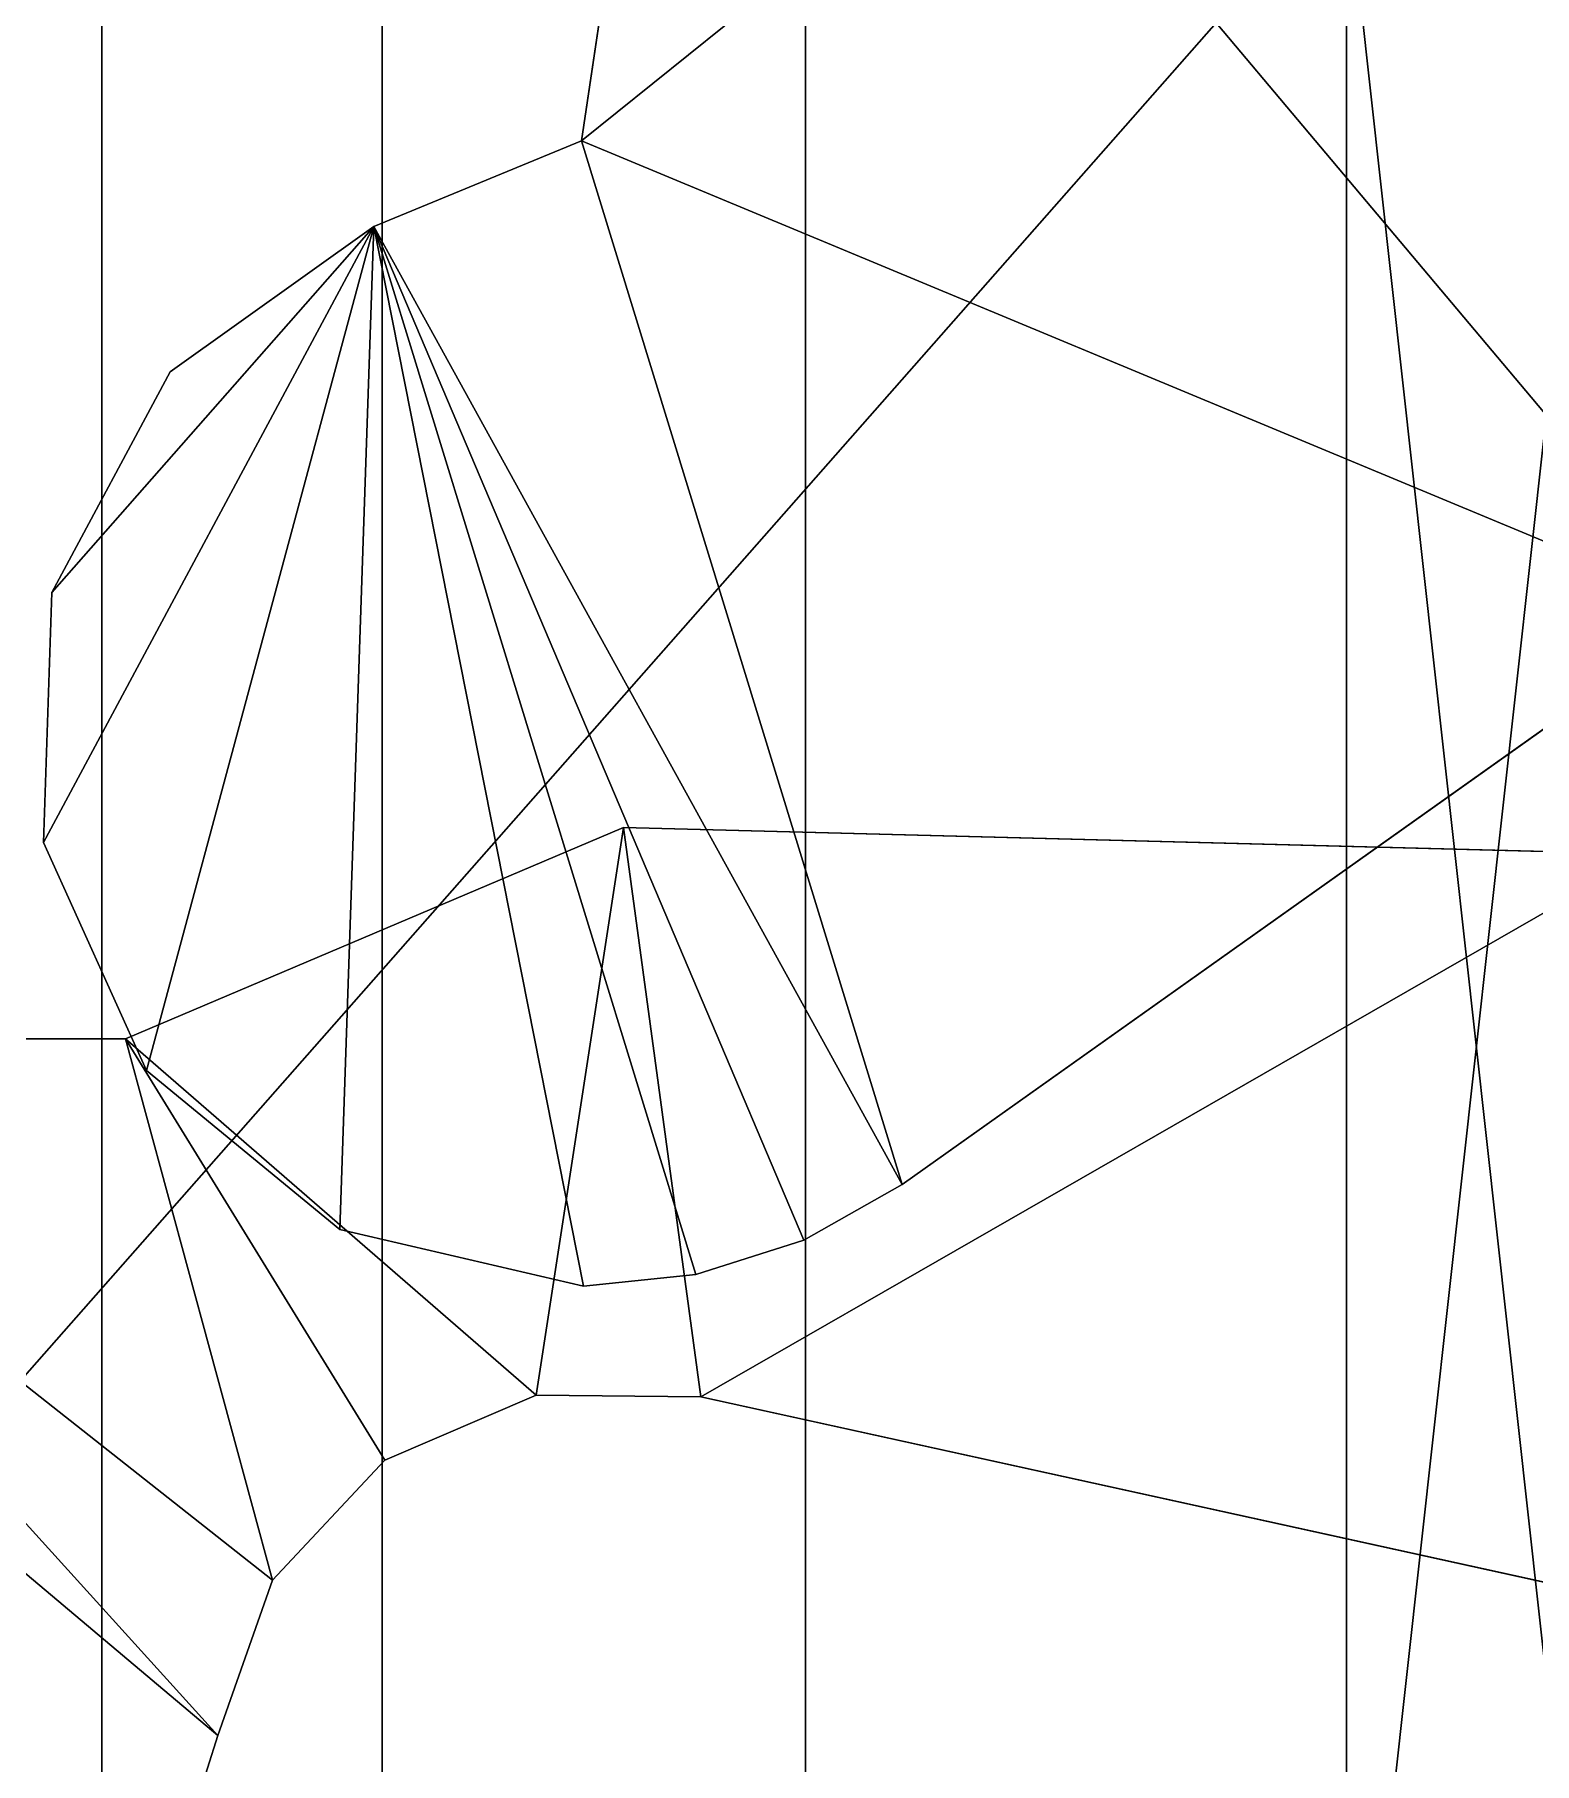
# Model space of a CAD drawing. Extents: x -1998 to 40, y -600 to 0.
# Drawn here: x -1966.85 to -1959.36, y -17.03 to -8.4 of the extents above; entities that cross this region are included whole.
import ezdxf

# ---------------------------------------------------------------- set-up
doc = ezdxf.new("R2010")
doc.units = 0

# ---------------------------------------------------------------- blocks, each defined once
blk = doc.blocks.new('rack tv terrero.bajo.Door No hardware (unica) [1]1', base_point=(21.5, 450))
at = {"layer": 'e-Gris Cachemira', "color": 0}
for points in [[(21.5, 432, 413), (21.5, 450, 413), (511.8333, 450, 413), (511.8333, 432, 413)], [(511.8333, 432), (511.8333, 450), (21.5, 450), (21.5, 432)]]:
    blk.add_3dface(points, dxfattribs=at)
blk = doc.blocks.new('rack tv terrero.bajo.Door No hardware (unica) [1]2', base_point=(62.45, 431.2, 264.5))
at = {"layer": 'ACCESSORY', "color": 0}
for points in [[(31.4852, 443.9, 304.9711), (30.9959, 443.9, 302.4), (30.9959, 431.2, 302.4), (31.4852, 431.2, 304.9711)], [(31.4852, 443.9, 304.9711), (30.9959, 443.9, 302.4), (30.9959, 431.2, 302.4), (31.4852, 431.2, 304.9711)], [(31.4852, 431.2, 281.0289), (30.9959, 431.2, 283.6), (30.9959, 443.9, 283.6), (31.4852, 443.9, 281.0289)], [(31.4852, 431.2, 281.0289), (30.9959, 431.2, 283.6), (30.9959, 443.9, 283.6), (31.4852, 443.9, 281.0289)], [(32.8846, 431.2, 307.1827), (32.8846, 443.9, 307.1827), (31.4852, 443.9, 304.9711), (31.4852, 431.2, 304.9711)], [(32.8846, 431.2, 307.1827), (32.8846, 443.9, 307.1827), (31.4852, 443.9, 304.9711), (31.4852, 431.2, 304.9711)], [(31.4852, 431.2, 281.0289), (31.4852, 443.9, 281.0289), (32.8846, 443.9, 278.8173), (32.8846, 431.2, 278.8173)], [(31.4852, 431.2, 281.0289), (31.4852, 443.9, 281.0289), (32.8846, 443.9, 278.8173), (32.8846, 431.2, 278.8173)], [(34.9985, 431.2, 308.7258), (34.9985, 443.9, 308.7258), (32.8846, 443.9, 307.1827), (32.8846, 431.2, 307.1827)], [(34.9985, 431.2, 308.7258), (34.9985, 443.9, 308.7258), (32.8846, 443.9, 307.1827), (32.8846, 431.2, 307.1827)], [(32.8846, 431.2, 278.8173), (32.8846, 443.9, 278.8173), (34.9985, 443.9, 277.2742), (34.9985, 431.2, 277.2742)], [(32.8846, 431.2, 278.8173), (32.8846, 443.9, 278.8173), (34.9985, 443.9, 277.2742), (34.9985, 431.2, 277.2742)], [(42.2846, 443.9, 310.4011), (34.9985, 443.9, 308.7258), (34.9985, 431.2, 308.7258), (42.2846, 431.2, 310.4011)], [(42.2846, 443.9, 310.4011), (34.9985, 443.9, 308.7258), (34.9985, 431.2, 308.7258), (42.2846, 431.2, 310.4011)], [(42.2846, 431.2, 275.5989), (34.9985, 431.2, 277.2742), (34.9985, 443.9, 277.2742), (42.2846, 443.9, 275.5989)], [(42.2846, 431.2, 275.5989), (34.9985, 431.2, 277.2742), (34.9985, 443.9, 277.2742), (42.2846, 443.9, 275.5989)], [(33.8802, 441.0702, 285.725), (33.8802, 441.0702, 300.275), (34.1352, 442.7798, 300.275), (34.1352, 442.7798, 285.725)], [(33.8802, 441.0702, 285.725), (33.8802, 441.0702, 300.275), (34.1352, 442.7798, 300.275), (34.1352, 442.7798, 285.725)], [(31.1923, 437.5661, 285.725), (31.1923, 437.5661, 300.275), (31.2346, 438.8152, 300.275), (31.2346, 438.8152, 285.725)], [(31.1923, 437.5661, 285.725), (31.1923, 437.5661, 300.275), (31.2346, 438.8152, 300.275), (31.2346, 438.8152, 285.725)], [(35.4822, 435.8578, 300.275), (35.4822, 435.8578, 285.725), (39.5192, 438.7244, 285.725), (39.5192, 438.7244, 300.275)], [(35.4822, 435.8578, 300.275), (35.4822, 435.8578, 285.725), (39.5192, 438.7244, 285.725), (39.5192, 438.7244, 300.275)], [(31.6026, 436.5861, 289.35), (31.6026, 436.5861, 296.65), (34.0906, 437.6407, 296.65), (34.0906, 437.6407, 289.35)], [(31.6026, 436.5861, 289.35), (31.6026, 436.5861, 296.65), (34.0906, 437.6407, 296.65), (34.0906, 437.6407, 289.35)], [(34.0906, 437.6407, 289.35), (34.0906, 437.6407, 296.65), (39.1964, 437.5082, 296.65), (39.1964, 437.5082, 289.35)], [(34.0906, 437.6407, 289.35), (34.0906, 437.6407, 296.65), (39.1964, 437.5082, 296.65), (39.1964, 437.5082, 289.35)], [(31.7072, 436.4273, 285.725), (31.7072, 436.4273, 300.275), (31.1923, 437.5661, 300.275), (31.1923, 437.5661, 285.725)], [(31.7072, 436.4273, 285.725), (31.7072, 436.4273, 300.275), (31.1923, 437.5661, 300.275), (31.1923, 437.5661, 285.725)], [(28.9074, 436.5861, 289.35), (28.9074, 436.5861, 296.65), (31.6026, 436.5861, 296.65), (31.6026, 436.5861, 289.35)], [(28.9074, 436.5861, 289.35), (28.9074, 436.5861, 296.65), (31.6026, 436.5861, 296.65), (31.6026, 436.5861, 289.35)], [(34.9903, 435.5797, 300.275), (34.9903, 435.5797, 285.725), (35.4822, 435.8578, 285.725), (35.4822, 435.8578, 300.275)], [(34.9903, 435.5797, 300.275), (34.9903, 435.5797, 285.725), (35.4822, 435.8578, 285.725), (35.4822, 435.8578, 300.275)], [(34.9903, 435.5797, 300.275), (34.452, 435.408, 300.275), (34.452, 435.408, 285.725), (34.9903, 435.5797, 285.725)], [(34.9903, 435.5797, 300.275), (34.452, 435.408, 300.275), (34.452, 435.408, 285.725), (34.9903, 435.5797, 285.725)], [(34.452, 435.408, 300.275), (33.89, 435.35, 300.275), (33.89, 435.35, 285.725), (34.452, 435.408, 285.725)], [(34.452, 435.408, 300.275), (33.89, 435.35, 300.275), (33.89, 435.35, 285.725), (34.452, 435.408, 285.725)], [(32.8987, 434.4822, 296.65), (32.8987, 434.4822, 289.35), (33.6544, 434.8057, 289.35), (33.6544, 434.8057, 296.65)], [(32.8987, 434.4822, 296.65), (32.8987, 434.4822, 289.35), (33.6544, 434.8057, 289.35), (33.6544, 434.8057, 296.65)], [(34.4763, 434.798, 289.35), (34.4763, 434.798, 296.65), (33.6544, 434.8057, 296.65), (33.6544, 434.8057, 289.35)], [(34.4763, 434.798, 289.35), (34.4763, 434.798, 296.65), (33.6544, 434.8057, 296.65), (33.6544, 434.8057, 289.35)], [(40.3746, 433.5013, 289.35), (40.3746, 433.5013, 296.65), (34.4763, 434.798, 296.65), (34.4763, 434.798, 289.35)], [(40.3746, 433.5013, 289.35), (40.3746, 433.5013, 296.65), (34.4763, 434.798, 296.65), (34.4763, 434.798, 289.35)], [(32.8987, 434.4822, 296.65), (32.337, 433.8821, 296.65), (32.337, 433.8821, 289.35), (32.8987, 434.4822, 289.35)], [(32.8987, 434.4822, 296.65), (32.337, 433.8821, 296.65), (32.337, 433.8821, 289.35), (32.8987, 434.4822, 289.35)], [(32.0641, 433.1068, 296.65), (32.0641, 433.1068, 289.35), (32.337, 433.8821, 289.35), (32.337, 433.8821, 296.65)], [(32.0641, 433.1068, 296.65), (32.0641, 433.1068, 289.35), (32.337, 433.8821, 289.35), (32.337, 433.8821, 296.65)]]:
    blk.add_3dface(points, dxfattribs=at)
at = {"layer": 'ACCESSORY', "color": 0, "invisible_edges": 8}
for points in [[(33.8802, 441.0702, 285.725), (36.0652, 442.8309, 285.725), (39.5192, 438.7244, 285.725), (33.8802, 441.0702, 285.725)], [(33.8802, 441.0702, 285.725), (36.0652, 442.8309, 285.725), (39.5192, 438.7244, 285.725), (33.8802, 441.0702, 285.725)], [(34.1352, 442.7798, 285.725), (36.0652, 442.8309, 285.725), (33.8802, 441.0702, 285.725), (34.1352, 442.7798, 285.725)], [(34.1352, 442.7798, 285.725), (36.0652, 442.8309, 285.725), (33.8802, 441.0702, 285.725), (34.1352, 442.7798, 285.725)], [(39.5192, 438.7244, 300.275), (36.0652, 442.8308, 300.275), (33.8802, 441.0702, 300.275), (39.5192, 438.7244, 300.275)], [(39.5192, 438.7244, 300.275), (36.0652, 442.8308, 300.275), (33.8802, 441.0702, 300.275), (39.5192, 438.7244, 300.275)], [(34.1352, 442.7798, 300.275), (33.8802, 441.0702, 300.275), (36.0652, 442.8308, 300.275), (34.1352, 442.7798, 300.275)], [(34.1352, 442.7798, 300.275), (33.8802, 441.0702, 300.275), (36.0652, 442.8308, 300.275), (34.1352, 442.7798, 300.275)], [(36.0652, 442.8309, 285.725), (42.9581, 441.8027, 285.725), (39.5192, 438.7244, 285.725), (36.0652, 442.8309, 285.725)], [(36.0652, 442.8309, 285.725), (42.9581, 441.8027, 285.725), (39.5192, 438.7244, 285.725), (36.0652, 442.8309, 285.725)], [(42.9581, 441.8027, 300.275), (36.0652, 442.8308, 300.275), (39.5192, 438.7244, 300.275), (42.9581, 441.8027, 300.275)], [(42.9581, 441.8027, 300.275), (36.0652, 442.8308, 300.275), (39.5192, 438.7244, 300.275), (42.9581, 441.8027, 300.275)], [(27.838, 442.4, 300.2), (37.7012, 442.4, 300.2), (27.838, 431.2, 300.2), (27.838, 442.4, 300.2)], [(27.838, 442.4, 300.2), (37.7012, 442.4, 300.2), (27.838, 431.2, 300.2), (27.838, 442.4, 300.2)], [(37.7012, 442.4, 300.2), (37.7012, 430.7, 300.2), (27.838, 431.2, 300.2), (37.7012, 442.4, 300.2)], [(37.7012, 442.4, 300.2), (37.7012, 430.7, 300.2), (27.838, 431.2, 300.2), (37.7012, 442.4, 300.2)], [(27.838, 442.4, 285.8), (27.838, 431.2, 285.8), (37.7012, 442.4, 285.8), (27.838, 442.4, 285.8)], [(27.838, 442.4, 285.8), (27.838, 431.2, 285.8), (37.7012, 442.4, 285.8), (27.838, 442.4, 285.8)], [(27.838, 431.2, 285.8), (37.7012, 430.7, 285.8), (37.7012, 442.4, 285.8), (27.838, 431.2, 285.8)], [(27.838, 431.2, 285.8), (37.7012, 430.7, 285.8), (37.7012, 442.4, 285.8), (27.838, 431.2, 285.8)], [(38.9978, 430.7, 303.1), (37.7012, 430.7, 300.2), (38.9978, 442.4, 303.1), (38.9978, 430.7, 303.1)], [(38.9978, 430.7, 303.1), (37.7012, 430.7, 300.2), (38.9978, 442.4, 303.1), (38.9978, 430.7, 303.1)], [(37.7012, 430.7, 300.2), (37.7012, 442.4, 300.2), (38.9978, 442.4, 303.1), (37.7012, 430.7, 300.2)], [(37.7012, 430.7, 300.2), (37.7012, 442.4, 300.2), (38.9978, 442.4, 303.1), (37.7012, 430.7, 300.2)], [(38.9978, 430.7, 282.9), (38.9978, 442.4, 282.9), (37.7012, 442.4, 285.8), (38.9978, 430.7, 282.9)], [(38.9978, 430.7, 282.9), (38.9978, 442.4, 282.9), (37.7012, 442.4, 285.8), (38.9978, 430.7, 282.9)], [(37.7012, 430.7, 285.8), (38.9978, 430.7, 282.9), (37.7012, 442.4, 285.8), (37.7012, 430.7, 285.8)], [(37.7012, 430.7, 285.8), (38.9978, 430.7, 282.9), (37.7012, 442.4, 285.8), (37.7012, 430.7, 285.8)], [(32.8425, 440.6427, 300.275), (35.4822, 435.8578, 300.275), (33.8802, 441.0702, 300.275), (32.8425, 440.6427, 300.275)], [(32.8425, 440.6427, 300.275), (35.4822, 435.8578, 300.275), (33.8802, 441.0702, 300.275), (32.8425, 440.6427, 300.275)], [(33.8802, 441.0702, 285.725), (35.4822, 435.8578, 285.725), (32.8425, 440.6427, 285.725), (33.8802, 441.0702, 285.725)], [(33.8802, 441.0702, 285.725), (35.4822, 435.8578, 285.725), (32.8425, 440.6427, 285.725), (33.8802, 441.0702, 285.725)], [(33.8802, 441.0702, 285.725), (32.8425, 440.6427, 285.725), (33.8802, 441.0702, 300.275), (33.8802, 441.0702, 285.725)], [(33.8802, 441.0702, 285.725), (32.8425, 440.6427, 285.725), (33.8802, 441.0702, 300.275), (33.8802, 441.0702, 285.725)], [(32.8425, 440.6427, 285.725), (32.8425, 440.6427, 300.275), (33.8802, 441.0702, 300.275), (32.8425, 440.6427, 285.725)], [(32.8425, 440.6427, 285.725), (32.8425, 440.6427, 300.275), (33.8802, 441.0702, 300.275), (32.8425, 440.6427, 285.725)], [(35.4822, 435.8578, 300.275), (39.5192, 438.7244, 300.275), (33.8802, 441.0702, 300.275), (35.4822, 435.8578, 300.275)], [(35.4822, 435.8578, 300.275), (39.5192, 438.7244, 300.275), (33.8802, 441.0702, 300.275), (35.4822, 435.8578, 300.275)], [(33.8802, 441.0702, 285.725), (39.5192, 438.7244, 285.725), (35.4822, 435.8578, 285.725), (33.8802, 441.0702, 285.725)], [(33.8802, 441.0702, 285.725), (39.5192, 438.7244, 285.725), (35.4822, 435.8578, 285.725), (33.8802, 441.0702, 285.725)], [(31.2346, 438.8152, 300.275), (31.1923, 437.5661, 300.275), (32.8425, 440.6427, 300.275), (31.2346, 438.8152, 300.275)], [(31.2346, 438.8152, 300.275), (31.1923, 437.5661, 300.275), (32.8425, 440.6427, 300.275), (31.2346, 438.8152, 300.275)], [(31.1923, 437.5661, 300.275), (31.7072, 436.4273, 300.275), (32.8425, 440.6427, 300.275), (31.1923, 437.5661, 300.275)], [(31.1923, 437.5661, 300.275), (31.7072, 436.4273, 300.275), (32.8425, 440.6427, 300.275), (31.1923, 437.5661, 300.275)], [(31.1923, 437.5661, 285.725), (31.2346, 438.8152, 285.725), (32.8425, 440.6427, 285.725), (31.1923, 437.5661, 285.725)], [(31.1923, 437.5661, 285.725), (31.2346, 438.8152, 285.725), (32.8425, 440.6427, 285.725), (31.1923, 437.5661, 285.725)], [(31.7072, 436.4273, 285.725), (31.1923, 437.5661, 285.725), (32.8425, 440.6427, 285.725), (31.7072, 436.4273, 285.725)], [(31.7072, 436.4273, 285.725), (31.1923, 437.5661, 285.725), (32.8425, 440.6427, 285.725), (31.7072, 436.4273, 285.725)], [(31.8253, 439.9165, 300.275), (31.2346, 438.8152, 300.275), (32.8425, 440.6427, 300.275), (31.8253, 439.9165, 300.275)], [(31.8253, 439.9165, 300.275), (31.2346, 438.8152, 300.275), (32.8425, 440.6427, 300.275), (31.8253, 439.9165, 300.275)], [(31.2346, 438.8152, 285.725), (31.8253, 439.9165, 285.725), (32.8425, 440.6427, 285.725), (31.2346, 438.8152, 285.725)], [(31.2346, 438.8152, 285.725), (31.8253, 439.9165, 285.725), (32.8425, 440.6427, 285.725), (31.2346, 438.8152, 285.725)], [(31.7072, 436.4273, 300.275), (32.6729, 435.6339, 300.275), (32.8425, 440.6427, 300.275), (31.7072, 436.4273, 300.275)], [(31.7072, 436.4273, 300.275), (32.6729, 435.6339, 300.275), (32.8425, 440.6427, 300.275), (31.7072, 436.4273, 300.275)], [(32.6729, 435.634, 285.725), (31.7072, 436.4273, 285.725), (32.8425, 440.6427, 285.725), (32.6729, 435.634, 285.725)], [(32.6729, 435.634, 285.725), (31.7072, 436.4273, 285.725), (32.8425, 440.6427, 285.725), (32.6729, 435.634, 285.725)], [(32.8425, 440.6427, 300.275), (32.8425, 440.6427, 285.725), (31.8253, 439.9165, 285.725), (32.8425, 440.6427, 300.275)], [(32.8425, 440.6427, 300.275), (32.8425, 440.6427, 285.725), (31.8253, 439.9165, 285.725), (32.8425, 440.6427, 300.275)], [(32.8425, 440.6427, 300.275), (31.8253, 439.9165, 285.725), (31.8253, 439.9165, 300.275), (32.8425, 440.6427, 300.275)], [(32.8425, 440.6427, 300.275), (31.8253, 439.9165, 285.725), (31.8253, 439.9165, 300.275), (32.8425, 440.6427, 300.275)], [(32.6729, 435.6339, 300.275), (33.89, 435.35, 300.275), (32.8425, 440.6427, 300.275), (32.6729, 435.6339, 300.275)], [(32.6729, 435.6339, 300.275), (33.89, 435.35, 300.275), (32.8425, 440.6427, 300.275), (32.6729, 435.6339, 300.275)], [(33.89, 435.35, 285.725), (32.6729, 435.634, 285.725), (32.8425, 440.6427, 285.725), (33.89, 435.35, 285.725)], [(33.89, 435.35, 285.725), (32.6729, 435.634, 285.725), (32.8425, 440.6427, 285.725), (33.89, 435.35, 285.725)], [(34.9903, 435.5797, 300.275), (35.4822, 435.8578, 300.275), (32.8425, 440.6427, 300.275), (34.9903, 435.5797, 300.275)], [(34.9903, 435.5797, 300.275), (35.4822, 435.8578, 300.275), (32.8425, 440.6427, 300.275), (34.9903, 435.5797, 300.275)], [(35.4822, 435.8578, 285.725), (34.9903, 435.5797, 285.725), (32.8425, 440.6427, 285.725), (35.4822, 435.8578, 285.725)], [(35.4822, 435.8578, 285.725), (34.9903, 435.5797, 285.725), (32.8425, 440.6427, 285.725), (35.4822, 435.8578, 285.725)], [(34.452, 435.408, 300.275), (34.9903, 435.5797, 300.275), (32.8425, 440.6427, 300.275), (34.452, 435.408, 300.275)], [(34.452, 435.408, 300.275), (34.9903, 435.5797, 300.275), (32.8425, 440.6427, 300.275), (34.452, 435.408, 300.275)], [(34.9903, 435.5797, 285.725), (34.452, 435.408, 285.725), (32.8425, 440.6427, 285.725), (34.9903, 435.5797, 285.725)], [(34.9903, 435.5797, 285.725), (34.452, 435.408, 285.725), (32.8425, 440.6427, 285.725), (34.9903, 435.5797, 285.725)], [(33.89, 435.35, 300.275), (34.452, 435.408, 300.275), (32.8425, 440.6427, 300.275), (33.89, 435.35, 300.275)], [(33.89, 435.35, 300.275), (34.452, 435.408, 300.275), (32.8425, 440.6427, 300.275), (33.89, 435.35, 300.275)], [(34.452, 435.408, 285.725), (33.89, 435.35, 285.725), (32.8425, 440.6427, 285.725), (34.452, 435.408, 285.725)], [(34.452, 435.408, 285.725), (33.89, 435.35, 285.725), (32.8425, 440.6427, 285.725), (34.452, 435.408, 285.725)], [(31.8253, 439.9165, 285.725), (31.2346, 438.8152, 285.725), (31.8253, 439.9165, 300.275), (31.8253, 439.9165, 285.725)], [(31.8253, 439.9165, 285.725), (31.2346, 438.8152, 285.725), (31.8253, 439.9165, 300.275), (31.8253, 439.9165, 285.725)], [(31.8253, 439.9165, 300.275), (31.2346, 438.8152, 285.725), (31.2346, 438.8152, 300.275), (31.8253, 439.9165, 300.275)], [(31.8253, 439.9165, 300.275), (31.2346, 438.8152, 285.725), (31.2346, 438.8152, 300.275), (31.8253, 439.9165, 300.275)], [(31.6026, 436.5861, 296.65), (33.6544, 434.8057, 296.65), (34.0906, 437.6407, 296.65), (31.6026, 436.5861, 296.65)], [(31.6026, 436.5861, 296.65), (33.6544, 434.8057, 296.65), (34.0906, 437.6407, 296.65), (31.6026, 436.5861, 296.65)], [(34.0906, 437.6407, 289.35), (33.6544, 434.8057, 289.35), (31.6026, 436.5861, 289.35), (34.0906, 437.6407, 289.35)], [(34.0906, 437.6407, 289.35), (33.6544, 434.8057, 289.35), (31.6026, 436.5861, 289.35), (34.0906, 437.6407, 289.35)], [(34.4763, 434.798, 296.65), (34.0906, 437.6407, 296.65), (33.6544, 434.8057, 296.65), (34.4763, 434.798, 296.65)], [(34.4763, 434.798, 296.65), (34.0906, 437.6407, 296.65), (33.6544, 434.8057, 296.65), (34.4763, 434.798, 296.65)], [(33.6544, 434.8057, 289.35), (34.0906, 437.6407, 289.35), (34.4763, 434.798, 289.35), (33.6544, 434.8057, 289.35)], [(33.6544, 434.8057, 289.35), (34.0906, 437.6407, 289.35), (34.4763, 434.798, 289.35), (33.6544, 434.8057, 289.35)], [(39.1964, 437.5082, 296.65), (34.0906, 437.6407, 296.65), (34.4763, 434.798, 296.65), (39.1964, 437.5082, 296.65)], [(39.1964, 437.5082, 296.65), (34.0906, 437.6407, 296.65), (34.4763, 434.798, 296.65), (39.1964, 437.5082, 296.65)], [(39.1964, 437.5082, 289.35), (34.4763, 434.798, 289.35), (34.0906, 437.6407, 289.35), (39.1964, 437.5082, 289.35)], [(39.1964, 437.5082, 289.35), (34.4763, 434.798, 289.35), (34.0906, 437.6407, 289.35), (39.1964, 437.5082, 289.35)], [(40.3746, 433.5013, 296.65), (39.1964, 437.5082, 296.65), (34.4763, 434.798, 296.65), (40.3746, 433.5013, 296.65)], [(40.3746, 433.5013, 296.65), (39.1964, 437.5082, 296.65), (34.4763, 434.798, 296.65), (40.3746, 433.5013, 296.65)], [(40.3746, 433.5013, 289.35), (34.4763, 434.798, 289.35), (39.1964, 437.5082, 289.35), (40.3746, 433.5013, 289.35)], [(40.3746, 433.5013, 289.35), (34.4763, 434.798, 289.35), (39.1964, 437.5082, 289.35), (40.3746, 433.5013, 289.35)], [(28.195, 436.3634, 296.65), (32.0641, 433.1068, 296.65), (28.9074, 436.5861, 296.65), (28.195, 436.3634, 296.65)], [(28.195, 436.3634, 296.65), (32.0641, 433.1068, 296.65), (28.9074, 436.5861, 296.65), (28.195, 436.3634, 296.65)], [(28.9074, 436.5861, 289.35), (32.0641, 433.1068, 289.35), (28.195, 436.3634, 289.35), (28.9074, 436.5861, 289.35)], [(28.9074, 436.5861, 289.35), (32.0641, 433.1068, 289.35), (28.195, 436.3634, 289.35), (28.9074, 436.5861, 289.35)], [(31.6026, 436.5861, 296.65), (28.9074, 436.5861, 296.65), (32.337, 433.8821, 296.65), (31.6026, 436.5861, 296.65)], [(31.6026, 436.5861, 296.65), (28.9074, 436.5861, 296.65), (32.337, 433.8821, 296.65), (31.6026, 436.5861, 296.65)], [(32.337, 433.8821, 296.65), (28.9074, 436.5861, 296.65), (32.0641, 433.1068, 296.65), (32.337, 433.8821, 296.65)], [(32.337, 433.8821, 296.65), (28.9074, 436.5861, 296.65), (32.0641, 433.1068, 296.65), (32.337, 433.8821, 296.65)], [(31.6026, 436.5861, 289.35), (32.337, 433.8821, 289.35), (28.9074, 436.5861, 289.35), (31.6026, 436.5861, 289.35)], [(31.6026, 436.5861, 289.35), (32.337, 433.8821, 289.35), (28.9074, 436.5861, 289.35), (31.6026, 436.5861, 289.35)], [(32.0641, 433.1068, 289.35), (28.9074, 436.5861, 289.35), (32.337, 433.8821, 289.35), (32.0641, 433.1068, 289.35)], [(32.0641, 433.1068, 289.35), (28.9074, 436.5861, 289.35), (32.337, 433.8821, 289.35), (32.0641, 433.1068, 289.35)], [(32.8987, 434.4822, 296.65), (33.6544, 434.8057, 296.65), (31.6026, 436.5861, 296.65), (32.8987, 434.4822, 296.65)], [(32.8987, 434.4822, 296.65), (33.6544, 434.8057, 296.65), (31.6026, 436.5861, 296.65), (32.8987, 434.4822, 296.65)], [(33.6544, 434.8057, 289.35), (32.8987, 434.4822, 289.35), (31.6026, 436.5861, 289.35), (33.6544, 434.8057, 289.35)], [(33.6544, 434.8057, 289.35), (32.8987, 434.4822, 289.35), (31.6026, 436.5861, 289.35), (33.6544, 434.8057, 289.35)], [(32.8987, 434.4822, 296.65), (31.6026, 436.5861, 296.65), (32.337, 433.8821, 296.65), (32.8987, 434.4822, 296.65)], [(32.8987, 434.4822, 296.65), (31.6026, 436.5861, 296.65), (32.337, 433.8821, 296.65), (32.8987, 434.4822, 296.65)], [(32.8987, 434.4822, 289.35), (32.337, 433.8821, 289.35), (31.6026, 436.5861, 289.35), (32.8987, 434.4822, 289.35)], [(32.8987, 434.4822, 289.35), (32.337, 433.8821, 289.35), (31.6026, 436.5861, 289.35), (32.8987, 434.4822, 289.35)], [(32.6729, 435.634, 285.725), (31.7072, 436.4273, 300.275), (31.7072, 436.4273, 285.725), (32.6729, 435.634, 285.725)], [(32.6729, 435.634, 285.725), (31.7072, 436.4273, 300.275), (31.7072, 436.4273, 285.725), (32.6729, 435.634, 285.725)], [(32.6729, 435.6339, 300.275), (31.7072, 436.4273, 300.275), (32.6729, 435.634, 285.725), (32.6729, 435.6339, 300.275)], [(32.6729, 435.6339, 300.275), (31.7072, 436.4273, 300.275), (32.6729, 435.634, 285.725), (32.6729, 435.6339, 300.275)], [(31.7469, 432.1068, 296.65), (32.0641, 433.1068, 296.65), (28.195, 436.3634, 296.65), (31.7469, 432.1068, 296.65)], [(31.7469, 432.1068, 296.65), (32.0641, 433.1068, 296.65), (28.195, 436.3634, 296.65), (31.7469, 432.1068, 296.65)], [(32.0641, 433.1068, 289.35), (31.7469, 432.1068, 289.35), (28.195, 436.3634, 289.35), (32.0641, 433.1068, 289.35)], [(32.0641, 433.1068, 289.35), (31.7469, 432.1068, 289.35), (28.195, 436.3634, 289.35), (32.0641, 433.1068, 289.35)], [(31.1046, 431.2771, 296.65), (31.7469, 432.1068, 296.65), (28.195, 436.3634, 296.65), (31.1046, 431.2771, 296.65)], [(31.1046, 431.2771, 296.65), (31.7469, 432.1068, 296.65), (28.195, 436.3634, 296.65), (31.1046, 431.2771, 296.65)], [(31.7469, 432.1068, 289.35), (31.1046, 431.2771, 289.35), (28.195, 436.3634, 289.35), (31.7469, 432.1068, 289.35)], [(31.7469, 432.1068, 289.35), (31.1046, 431.2771, 289.35), (28.195, 436.3634, 289.35), (31.7469, 432.1068, 289.35)], [(33.89, 435.35, 300.275), (32.6729, 435.6339, 300.275), (32.6729, 435.634, 285.725), (33.89, 435.35, 300.275)], [(33.89, 435.35, 300.275), (32.6729, 435.6339, 300.275), (32.6729, 435.634, 285.725), (33.89, 435.35, 300.275)], [(33.89, 435.35, 285.725), (33.89, 435.35, 300.275), (32.6729, 435.634, 285.725), (33.89, 435.35, 285.725)], [(33.89, 435.35, 285.725), (33.89, 435.35, 300.275), (32.6729, 435.634, 285.725), (33.89, 435.35, 285.725)], [(32.0641, 433.1068, 289.35), (32.0641, 433.1068, 296.65), (31.7469, 432.1068, 289.35), (32.0641, 433.1068, 289.35)], [(32.0641, 433.1068, 289.35), (32.0641, 433.1068, 296.65), (31.7469, 432.1068, 289.35), (32.0641, 433.1068, 289.35)], [(32.0641, 433.1068, 296.65), (31.7469, 432.1068, 296.65), (31.7469, 432.1068, 289.35), (32.0641, 433.1068, 296.65)], [(32.0641, 433.1068, 296.65), (31.7469, 432.1068, 296.65), (31.7469, 432.1068, 289.35), (32.0641, 433.1068, 296.65)]]:
    blk.add_3dface(points, dxfattribs=at)
blk = doc.blocks.new('rack tv terrero.bajo.Door No hardware (unica) [1]3', base_point=(62.45, 431.2, 91.5))
at = {"layer": 'ACCESSORY', "color": 0}
for points in [[(31.4852, 443.9, 131.9711), (30.9959, 443.9, 129.4), (30.9959, 431.2, 129.4), (31.4852, 431.2, 131.9711)], [(31.4852, 443.9, 131.9711), (30.9959, 443.9, 129.4), (30.9959, 431.2, 129.4), (31.4852, 431.2, 131.9711)], [(31.4852, 431.2, 108.0289), (30.9959, 431.2, 110.6), (30.9959, 443.9, 110.6), (31.4852, 443.9, 108.0289)], [(31.4852, 431.2, 108.0289), (30.9959, 431.2, 110.6), (30.9959, 443.9, 110.6), (31.4852, 443.9, 108.0289)], [(32.8846, 431.2, 134.1827), (32.8846, 443.9, 134.1827), (31.4852, 443.9, 131.9711), (31.4852, 431.2, 131.9711)], [(32.8846, 431.2, 134.1827), (32.8846, 443.9, 134.1827), (31.4852, 443.9, 131.9711), (31.4852, 431.2, 131.9711)], [(31.4852, 431.2, 108.0289), (31.4852, 443.9, 108.0289), (32.8846, 443.9, 105.8173), (32.8846, 431.2, 105.8173)], [(31.4852, 431.2, 108.0289), (31.4852, 443.9, 108.0289), (32.8846, 443.9, 105.8173), (32.8846, 431.2, 105.8173)], [(34.9985, 431.2, 135.7258), (34.9985, 443.9, 135.7258), (32.8846, 443.9, 134.1827), (32.8846, 431.2, 134.1827)], [(34.9985, 431.2, 135.7258), (34.9985, 443.9, 135.7258), (32.8846, 443.9, 134.1827), (32.8846, 431.2, 134.1827)], [(32.8846, 431.2, 105.8173), (32.8846, 443.9, 105.8173), (34.9985, 443.9, 104.2742), (34.9985, 431.2, 104.2742)], [(32.8846, 431.2, 105.8173), (32.8846, 443.9, 105.8173), (34.9985, 443.9, 104.2742), (34.9985, 431.2, 104.2742)], [(42.2846, 443.9, 137.4011), (34.9985, 443.9, 135.7258), (34.9985, 431.2, 135.7258), (42.2846, 431.2, 137.4011)], [(42.2846, 443.9, 137.4011), (34.9985, 443.9, 135.7258), (34.9985, 431.2, 135.7258), (42.2846, 431.2, 137.4011)], [(42.2846, 431.2, 102.5989), (34.9985, 431.2, 104.2742), (34.9985, 443.9, 104.2742), (42.2846, 443.9, 102.5989)], [(42.2846, 431.2, 102.5989), (34.9985, 431.2, 104.2742), (34.9985, 443.9, 104.2742), (42.2846, 443.9, 102.5989)], [(33.8802, 441.0702, 112.725), (33.8802, 441.0702, 127.275), (34.1352, 442.7798, 127.275), (34.1352, 442.7798, 112.725)], [(33.8802, 441.0702, 112.725), (33.8802, 441.0702, 127.275), (34.1352, 442.7798, 127.275), (34.1352, 442.7798, 112.725)], [(31.1923, 437.5661, 112.725), (31.1923, 437.5661, 127.275), (31.2346, 438.8152, 127.275), (31.2346, 438.8152, 112.725)], [(31.1923, 437.5661, 112.725), (31.1923, 437.5661, 127.275), (31.2346, 438.8152, 127.275), (31.2346, 438.8152, 112.725)], [(35.4822, 435.8578, 127.275), (35.4822, 435.8578, 112.725), (39.5192, 438.7244, 112.725), (39.5192, 438.7244, 127.275)], [(35.4822, 435.8578, 127.275), (35.4822, 435.8578, 112.725), (39.5192, 438.7244, 112.725), (39.5192, 438.7244, 127.275)], [(31.6026, 436.5861, 116.35), (31.6026, 436.5861, 123.65), (34.0906, 437.6407, 123.65), (34.0906, 437.6407, 116.35)], [(31.6026, 436.5861, 116.35), (31.6026, 436.5861, 123.65), (34.0906, 437.6407, 123.65), (34.0906, 437.6407, 116.35)], [(34.0906, 437.6407, 116.35), (34.0906, 437.6407, 123.65), (39.1964, 437.5082, 123.65), (39.1964, 437.5082, 116.35)], [(34.0906, 437.6407, 116.35), (34.0906, 437.6407, 123.65), (39.1964, 437.5082, 123.65), (39.1964, 437.5082, 116.35)], [(31.7072, 436.4273, 112.725), (31.7072, 436.4273, 127.275), (31.1923, 437.5661, 127.275), (31.1923, 437.5661, 112.725)], [(31.7072, 436.4273, 112.725), (31.7072, 436.4273, 127.275), (31.1923, 437.5661, 127.275), (31.1923, 437.5661, 112.725)], [(28.9074, 436.5861, 116.35), (28.9074, 436.5861, 123.65), (31.6026, 436.5861, 123.65), (31.6026, 436.5861, 116.35)], [(28.9074, 436.5861, 116.35), (28.9074, 436.5861, 123.65), (31.6026, 436.5861, 123.65), (31.6026, 436.5861, 116.35)], [(34.9903, 435.5797, 127.275), (34.9903, 435.5797, 112.725), (35.4822, 435.8578, 112.725), (35.4822, 435.8578, 127.275)], [(34.9903, 435.5797, 127.275), (34.9903, 435.5797, 112.725), (35.4822, 435.8578, 112.725), (35.4822, 435.8578, 127.275)], [(34.9903, 435.5797, 127.275), (34.452, 435.408, 127.275), (34.452, 435.408, 112.725), (34.9903, 435.5797, 112.725)], [(34.9903, 435.5797, 127.275), (34.452, 435.408, 127.275), (34.452, 435.408, 112.725), (34.9903, 435.5797, 112.725)], [(34.452, 435.408, 127.275), (33.89, 435.35, 127.275), (33.89, 435.35, 112.725), (34.452, 435.408, 112.725)], [(34.452, 435.408, 127.275), (33.89, 435.35, 127.275), (33.89, 435.35, 112.725), (34.452, 435.408, 112.725)], [(32.8987, 434.4822, 123.65), (32.8987, 434.4822, 116.35), (33.6544, 434.8057, 116.35), (33.6544, 434.8057, 123.65)], [(32.8987, 434.4822, 123.65), (32.8987, 434.4822, 116.35), (33.6544, 434.8057, 116.35), (33.6544, 434.8057, 123.65)], [(34.4763, 434.798, 116.35), (34.4763, 434.798, 123.65), (33.6544, 434.8057, 123.65), (33.6544, 434.8057, 116.35)], [(34.4763, 434.798, 116.35), (34.4763, 434.798, 123.65), (33.6544, 434.8057, 123.65), (33.6544, 434.8057, 116.35)], [(40.3746, 433.5013, 116.35), (40.3746, 433.5013, 123.65), (34.4763, 434.798, 123.65), (34.4763, 434.798, 116.35)], [(40.3746, 433.5013, 116.35), (40.3746, 433.5013, 123.65), (34.4763, 434.798, 123.65), (34.4763, 434.798, 116.35)], [(32.8987, 434.4822, 123.65), (32.337, 433.8821, 123.65), (32.337, 433.8821, 116.35), (32.8987, 434.4822, 116.35)], [(32.8987, 434.4822, 123.65), (32.337, 433.8821, 123.65), (32.337, 433.8821, 116.35), (32.8987, 434.4822, 116.35)], [(32.0641, 433.1068, 123.65), (32.0641, 433.1068, 116.35), (32.337, 433.8821, 116.35), (32.337, 433.8821, 123.65)], [(32.0641, 433.1068, 123.65), (32.0641, 433.1068, 116.35), (32.337, 433.8821, 116.35), (32.337, 433.8821, 123.65)]]:
    blk.add_3dface(points, dxfattribs=at)
at = {"layer": 'ACCESSORY', "color": 0, "invisible_edges": 8}
for points in [[(33.8802, 441.0702, 112.725), (36.0652, 442.8309, 112.725), (39.5192, 438.7244, 112.725), (33.8802, 441.0702, 112.725)], [(33.8802, 441.0702, 112.725), (36.0652, 442.8309, 112.725), (39.5192, 438.7244, 112.725), (33.8802, 441.0702, 112.725)], [(34.1352, 442.7798, 112.725), (36.0652, 442.8309, 112.725), (33.8802, 441.0702, 112.725), (34.1352, 442.7798, 112.725)], [(34.1352, 442.7798, 112.725), (36.0652, 442.8309, 112.725), (33.8802, 441.0702, 112.725), (34.1352, 442.7798, 112.725)], [(39.5192, 438.7244, 127.275), (36.0652, 442.8308, 127.275), (33.8802, 441.0702, 127.275), (39.5192, 438.7244, 127.275)], [(39.5192, 438.7244, 127.275), (36.0652, 442.8308, 127.275), (33.8802, 441.0702, 127.275), (39.5192, 438.7244, 127.275)], [(34.1352, 442.7798, 127.275), (33.8802, 441.0702, 127.275), (36.0652, 442.8308, 127.275), (34.1352, 442.7798, 127.275)], [(34.1352, 442.7798, 127.275), (33.8802, 441.0702, 127.275), (36.0652, 442.8308, 127.275), (34.1352, 442.7798, 127.275)], [(36.0652, 442.8309, 112.725), (42.9581, 441.8027, 112.725), (39.5192, 438.7244, 112.725), (36.0652, 442.8309, 112.725)], [(36.0652, 442.8309, 112.725), (42.9581, 441.8027, 112.725), (39.5192, 438.7244, 112.725), (36.0652, 442.8309, 112.725)], [(42.9581, 441.8027, 127.275), (36.0652, 442.8308, 127.275), (39.5192, 438.7244, 127.275), (42.9581, 441.8027, 127.275)], [(42.9581, 441.8027, 127.275), (36.0652, 442.8308, 127.275), (39.5192, 438.7244, 127.275), (42.9581, 441.8027, 127.275)], [(27.838, 442.4, 127.2), (37.7012, 442.4, 127.2), (27.838, 431.2, 127.2), (27.838, 442.4, 127.2)], [(27.838, 442.4, 127.2), (37.7012, 442.4, 127.2), (27.838, 431.2, 127.2), (27.838, 442.4, 127.2)], [(37.7012, 442.4, 127.2), (37.7012, 430.7, 127.2), (27.838, 431.2, 127.2), (37.7012, 442.4, 127.2)], [(37.7012, 442.4, 127.2), (37.7012, 430.7, 127.2), (27.838, 431.2, 127.2), (37.7012, 442.4, 127.2)], [(27.838, 442.4, 112.8), (27.838, 431.2, 112.8), (37.7012, 442.4, 112.8), (27.838, 442.4, 112.8)], [(27.838, 442.4, 112.8), (27.838, 431.2, 112.8), (37.7012, 442.4, 112.8), (27.838, 442.4, 112.8)], [(27.838, 431.2, 112.8), (37.7012, 430.7, 112.8), (37.7012, 442.4, 112.8), (27.838, 431.2, 112.8)], [(27.838, 431.2, 112.8), (37.7012, 430.7, 112.8), (37.7012, 442.4, 112.8), (27.838, 431.2, 112.8)], [(38.9978, 430.7, 130.1), (37.7012, 430.7, 127.2), (38.9978, 442.4, 130.1), (38.9978, 430.7, 130.1)], [(38.9978, 430.7, 130.1), (37.7012, 430.7, 127.2), (38.9978, 442.4, 130.1), (38.9978, 430.7, 130.1)], [(37.7012, 430.7, 127.2), (37.7012, 442.4, 127.2), (38.9978, 442.4, 130.1), (37.7012, 430.7, 127.2)], [(37.7012, 430.7, 127.2), (37.7012, 442.4, 127.2), (38.9978, 442.4, 130.1), (37.7012, 430.7, 127.2)], [(38.9978, 430.7, 109.9), (38.9978, 442.4, 109.9), (37.7012, 442.4, 112.8), (38.9978, 430.7, 109.9)], [(38.9978, 430.7, 109.9), (38.9978, 442.4, 109.9), (37.7012, 442.4, 112.8), (38.9978, 430.7, 109.9)], [(37.7012, 430.7, 112.8), (38.9978, 430.7, 109.9), (37.7012, 442.4, 112.8), (37.7012, 430.7, 112.8)], [(37.7012, 430.7, 112.8), (38.9978, 430.7, 109.9), (37.7012, 442.4, 112.8), (37.7012, 430.7, 112.8)], [(32.8425, 440.6427, 127.275), (35.4822, 435.8578, 127.275), (33.8802, 441.0702, 127.275), (32.8425, 440.6427, 127.275)], [(32.8425, 440.6427, 127.275), (35.4822, 435.8578, 127.275), (33.8802, 441.0702, 127.275), (32.8425, 440.6427, 127.275)], [(33.8802, 441.0702, 112.725), (35.4822, 435.8578, 112.725), (32.8425, 440.6427, 112.725), (33.8802, 441.0702, 112.725)], [(33.8802, 441.0702, 112.725), (35.4822, 435.8578, 112.725), (32.8425, 440.6427, 112.725), (33.8802, 441.0702, 112.725)], [(33.8802, 441.0702, 112.725), (32.8425, 440.6427, 112.725), (33.8802, 441.0702, 127.275), (33.8802, 441.0702, 112.725)], [(33.8802, 441.0702, 112.725), (32.8425, 440.6427, 112.725), (33.8802, 441.0702, 127.275), (33.8802, 441.0702, 112.725)], [(32.8425, 440.6427, 112.725), (32.8425, 440.6427, 127.275), (33.8802, 441.0702, 127.275), (32.8425, 440.6427, 112.725)], [(32.8425, 440.6427, 112.725), (32.8425, 440.6427, 127.275), (33.8802, 441.0702, 127.275), (32.8425, 440.6427, 112.725)], [(35.4822, 435.8578, 127.275), (39.5192, 438.7244, 127.275), (33.8802, 441.0702, 127.275), (35.4822, 435.8578, 127.275)], [(35.4822, 435.8578, 127.275), (39.5192, 438.7244, 127.275), (33.8802, 441.0702, 127.275), (35.4822, 435.8578, 127.275)], [(33.8802, 441.0702, 112.725), (39.5192, 438.7244, 112.725), (35.4822, 435.8578, 112.725), (33.8802, 441.0702, 112.725)], [(33.8802, 441.0702, 112.725), (39.5192, 438.7244, 112.725), (35.4822, 435.8578, 112.725), (33.8802, 441.0702, 112.725)], [(31.2346, 438.8152, 127.275), (31.1923, 437.5661, 127.275), (32.8425, 440.6427, 127.275), (31.2346, 438.8152, 127.275)], [(31.2346, 438.8152, 127.275), (31.1923, 437.5661, 127.275), (32.8425, 440.6427, 127.275), (31.2346, 438.8152, 127.275)], [(31.1923, 437.5661, 127.275), (31.7072, 436.4273, 127.275), (32.8425, 440.6427, 127.275), (31.1923, 437.5661, 127.275)], [(31.1923, 437.5661, 127.275), (31.7072, 436.4273, 127.275), (32.8425, 440.6427, 127.275), (31.1923, 437.5661, 127.275)], [(31.1923, 437.5661, 112.725), (31.2346, 438.8152, 112.725), (32.8425, 440.6427, 112.725), (31.1923, 437.5661, 112.725)], [(31.1923, 437.5661, 112.725), (31.2346, 438.8152, 112.725), (32.8425, 440.6427, 112.725), (31.1923, 437.5661, 112.725)], [(31.7072, 436.4273, 112.725), (31.1923, 437.5661, 112.725), (32.8425, 440.6427, 112.725), (31.7072, 436.4273, 112.725)], [(31.7072, 436.4273, 112.725), (31.1923, 437.5661, 112.725), (32.8425, 440.6427, 112.725), (31.7072, 436.4273, 112.725)], [(31.8253, 439.9165, 127.275), (31.2346, 438.8152, 127.275), (32.8425, 440.6427, 127.275), (31.8253, 439.9165, 127.275)], [(31.8253, 439.9165, 127.275), (31.2346, 438.8152, 127.275), (32.8425, 440.6427, 127.275), (31.8253, 439.9165, 127.275)], [(31.2346, 438.8152, 112.725), (31.8253, 439.9165, 112.725), (32.8425, 440.6427, 112.725), (31.2346, 438.8152, 112.725)], [(31.2346, 438.8152, 112.725), (31.8253, 439.9165, 112.725), (32.8425, 440.6427, 112.725), (31.2346, 438.8152, 112.725)], [(31.7072, 436.4273, 127.275), (32.6729, 435.6339, 127.275), (32.8425, 440.6427, 127.275), (31.7072, 436.4273, 127.275)], [(31.7072, 436.4273, 127.275), (32.6729, 435.6339, 127.275), (32.8425, 440.6427, 127.275), (31.7072, 436.4273, 127.275)], [(32.6729, 435.634, 112.725), (31.7072, 436.4273, 112.725), (32.8425, 440.6427, 112.725), (32.6729, 435.634, 112.725)], [(32.6729, 435.634, 112.725), (31.7072, 436.4273, 112.725), (32.8425, 440.6427, 112.725), (32.6729, 435.634, 112.725)], [(32.8425, 440.6427, 127.275), (32.8425, 440.6427, 112.725), (31.8253, 439.9165, 112.725), (32.8425, 440.6427, 127.275)], [(32.8425, 440.6427, 127.275), (32.8425, 440.6427, 112.725), (31.8253, 439.9165, 112.725), (32.8425, 440.6427, 127.275)], [(32.8425, 440.6427, 127.275), (31.8253, 439.9165, 112.725), (31.8253, 439.9165, 127.275), (32.8425, 440.6427, 127.275)], [(32.8425, 440.6427, 127.275), (31.8253, 439.9165, 112.725), (31.8253, 439.9165, 127.275), (32.8425, 440.6427, 127.275)], [(32.6729, 435.6339, 127.275), (33.89, 435.35, 127.275), (32.8425, 440.6427, 127.275), (32.6729, 435.6339, 127.275)], [(32.6729, 435.6339, 127.275), (33.89, 435.35, 127.275), (32.8425, 440.6427, 127.275), (32.6729, 435.6339, 127.275)], [(33.89, 435.35, 112.725), (32.6729, 435.634, 112.725), (32.8425, 440.6427, 112.725), (33.89, 435.35, 112.725)], [(33.89, 435.35, 112.725), (32.6729, 435.634, 112.725), (32.8425, 440.6427, 112.725), (33.89, 435.35, 112.725)], [(34.9903, 435.5797, 127.275), (35.4822, 435.8578, 127.275), (32.8425, 440.6427, 127.275), (34.9903, 435.5797, 127.275)], [(34.9903, 435.5797, 127.275), (35.4822, 435.8578, 127.275), (32.8425, 440.6427, 127.275), (34.9903, 435.5797, 127.275)], [(35.4822, 435.8578, 112.725), (34.9903, 435.5797, 112.725), (32.8425, 440.6427, 112.725), (35.4822, 435.8578, 112.725)], [(35.4822, 435.8578, 112.725), (34.9903, 435.5797, 112.725), (32.8425, 440.6427, 112.725), (35.4822, 435.8578, 112.725)], [(34.452, 435.408, 127.275), (34.9903, 435.5797, 127.275), (32.8425, 440.6427, 127.275), (34.452, 435.408, 127.275)], [(34.452, 435.408, 127.275), (34.9903, 435.5797, 127.275), (32.8425, 440.6427, 127.275), (34.452, 435.408, 127.275)], [(34.9903, 435.5797, 112.725), (34.452, 435.408, 112.725), (32.8425, 440.6427, 112.725), (34.9903, 435.5797, 112.725)], [(34.9903, 435.5797, 112.725), (34.452, 435.408, 112.725), (32.8425, 440.6427, 112.725), (34.9903, 435.5797, 112.725)], [(33.89, 435.35, 127.275), (34.452, 435.408, 127.275), (32.8425, 440.6427, 127.275), (33.89, 435.35, 127.275)], [(33.89, 435.35, 127.275), (34.452, 435.408, 127.275), (32.8425, 440.6427, 127.275), (33.89, 435.35, 127.275)], [(34.452, 435.408, 112.725), (33.89, 435.35, 112.725), (32.8425, 440.6427, 112.725), (34.452, 435.408, 112.725)], [(34.452, 435.408, 112.725), (33.89, 435.35, 112.725), (32.8425, 440.6427, 112.725), (34.452, 435.408, 112.725)], [(31.8253, 439.9165, 112.725), (31.2346, 438.8152, 112.725), (31.8253, 439.9165, 127.275), (31.8253, 439.9165, 112.725)], [(31.8253, 439.9165, 112.725), (31.2346, 438.8152, 112.725), (31.8253, 439.9165, 127.275), (31.8253, 439.9165, 112.725)], [(31.8253, 439.9165, 127.275), (31.2346, 438.8152, 112.725), (31.2346, 438.8152, 127.275), (31.8253, 439.9165, 127.275)], [(31.8253, 439.9165, 127.275), (31.2346, 438.8152, 112.725), (31.2346, 438.8152, 127.275), (31.8253, 439.9165, 127.275)], [(31.6026, 436.5861, 123.65), (33.6544, 434.8057, 123.65), (34.0906, 437.6407, 123.65), (31.6026, 436.5861, 123.65)], [(31.6026, 436.5861, 123.65), (33.6544, 434.8057, 123.65), (34.0906, 437.6407, 123.65), (31.6026, 436.5861, 123.65)], [(34.0906, 437.6407, 116.35), (33.6544, 434.8057, 116.35), (31.6026, 436.5861, 116.35), (34.0906, 437.6407, 116.35)], [(34.0906, 437.6407, 116.35), (33.6544, 434.8057, 116.35), (31.6026, 436.5861, 116.35), (34.0906, 437.6407, 116.35)], [(34.4763, 434.798, 123.65), (34.0906, 437.6407, 123.65), (33.6544, 434.8057, 123.65), (34.4763, 434.798, 123.65)], [(34.4763, 434.798, 123.65), (34.0906, 437.6407, 123.65), (33.6544, 434.8057, 123.65), (34.4763, 434.798, 123.65)], [(33.6544, 434.8057, 116.35), (34.0906, 437.6407, 116.35), (34.4763, 434.798, 116.35), (33.6544, 434.8057, 116.35)], [(33.6544, 434.8057, 116.35), (34.0906, 437.6407, 116.35), (34.4763, 434.798, 116.35), (33.6544, 434.8057, 116.35)], [(39.1964, 437.5082, 123.65), (34.0906, 437.6407, 123.65), (34.4763, 434.798, 123.65), (39.1964, 437.5082, 123.65)], [(39.1964, 437.5082, 123.65), (34.0906, 437.6407, 123.65), (34.4763, 434.798, 123.65), (39.1964, 437.5082, 123.65)], [(39.1964, 437.5082, 116.35), (34.4763, 434.798, 116.35), (34.0906, 437.6407, 116.35), (39.1964, 437.5082, 116.35)], [(39.1964, 437.5082, 116.35), (34.4763, 434.798, 116.35), (34.0906, 437.6407, 116.35), (39.1964, 437.5082, 116.35)], [(40.3746, 433.5013, 123.65), (39.1964, 437.5082, 123.65), (34.4763, 434.798, 123.65), (40.3746, 433.5013, 123.65)], [(40.3746, 433.5013, 123.65), (39.1964, 437.5082, 123.65), (34.4763, 434.798, 123.65), (40.3746, 433.5013, 123.65)], [(40.3746, 433.5013, 116.35), (34.4763, 434.798, 116.35), (39.1964, 437.5082, 116.35), (40.3746, 433.5013, 116.35)], [(40.3746, 433.5013, 116.35), (34.4763, 434.798, 116.35), (39.1964, 437.5082, 116.35), (40.3746, 433.5013, 116.35)], [(28.195, 436.3634, 123.65), (32.0641, 433.1068, 123.65), (28.9074, 436.5861, 123.65), (28.195, 436.3634, 123.65)], [(28.195, 436.3634, 123.65), (32.0641, 433.1068, 123.65), (28.9074, 436.5861, 123.65), (28.195, 436.3634, 123.65)], [(28.9074, 436.5861, 116.35), (32.0641, 433.1068, 116.35), (28.195, 436.3634, 116.35), (28.9074, 436.5861, 116.35)], [(28.9074, 436.5861, 116.35), (32.0641, 433.1068, 116.35), (28.195, 436.3634, 116.35), (28.9074, 436.5861, 116.35)], [(31.6026, 436.5861, 123.65), (28.9074, 436.5861, 123.65), (32.337, 433.8821, 123.65), (31.6026, 436.5861, 123.65)], [(31.6026, 436.5861, 123.65), (28.9074, 436.5861, 123.65), (32.337, 433.8821, 123.65), (31.6026, 436.5861, 123.65)], [(32.337, 433.8821, 123.65), (28.9074, 436.5861, 123.65), (32.0641, 433.1068, 123.65), (32.337, 433.8821, 123.65)], [(32.337, 433.8821, 123.65), (28.9074, 436.5861, 123.65), (32.0641, 433.1068, 123.65), (32.337, 433.8821, 123.65)], [(31.6026, 436.5861, 116.35), (32.337, 433.8821, 116.35), (28.9074, 436.5861, 116.35), (31.6026, 436.5861, 116.35)], [(31.6026, 436.5861, 116.35), (32.337, 433.8821, 116.35), (28.9074, 436.5861, 116.35), (31.6026, 436.5861, 116.35)], [(32.0641, 433.1068, 116.35), (28.9074, 436.5861, 116.35), (32.337, 433.8821, 116.35), (32.0641, 433.1068, 116.35)], [(32.0641, 433.1068, 116.35), (28.9074, 436.5861, 116.35), (32.337, 433.8821, 116.35), (32.0641, 433.1068, 116.35)], [(32.8987, 434.4822, 123.65), (33.6544, 434.8057, 123.65), (31.6026, 436.5861, 123.65), (32.8987, 434.4822, 123.65)], [(32.8987, 434.4822, 123.65), (33.6544, 434.8057, 123.65), (31.6026, 436.5861, 123.65), (32.8987, 434.4822, 123.65)], [(33.6544, 434.8057, 116.35), (32.8987, 434.4822, 116.35), (31.6026, 436.5861, 116.35), (33.6544, 434.8057, 116.35)], [(33.6544, 434.8057, 116.35), (32.8987, 434.4822, 116.35), (31.6026, 436.5861, 116.35), (33.6544, 434.8057, 116.35)], [(32.8987, 434.4822, 123.65), (31.6026, 436.5861, 123.65), (32.337, 433.8821, 123.65), (32.8987, 434.4822, 123.65)], [(32.8987, 434.4822, 123.65), (31.6026, 436.5861, 123.65), (32.337, 433.8821, 123.65), (32.8987, 434.4822, 123.65)], [(32.8987, 434.4822, 116.35), (32.337, 433.8821, 116.35), (31.6026, 436.5861, 116.35), (32.8987, 434.4822, 116.35)], [(32.8987, 434.4822, 116.35), (32.337, 433.8821, 116.35), (31.6026, 436.5861, 116.35), (32.8987, 434.4822, 116.35)], [(32.6729, 435.634, 112.725), (31.7072, 436.4273, 127.275), (31.7072, 436.4273, 112.725), (32.6729, 435.634, 112.725)], [(32.6729, 435.634, 112.725), (31.7072, 436.4273, 127.275), (31.7072, 436.4273, 112.725), (32.6729, 435.634, 112.725)], [(32.6729, 435.6339, 127.275), (31.7072, 436.4273, 127.275), (32.6729, 435.634, 112.725), (32.6729, 435.6339, 127.275)], [(32.6729, 435.6339, 127.275), (31.7072, 436.4273, 127.275), (32.6729, 435.634, 112.725), (32.6729, 435.6339, 127.275)], [(31.7469, 432.1068, 123.65), (32.0641, 433.1068, 123.65), (28.195, 436.3634, 123.65), (31.7469, 432.1068, 123.65)], [(31.7469, 432.1068, 123.65), (32.0641, 433.1068, 123.65), (28.195, 436.3634, 123.65), (31.7469, 432.1068, 123.65)], [(32.0641, 433.1068, 116.35), (31.7469, 432.1068, 116.35), (28.195, 436.3634, 116.35), (32.0641, 433.1068, 116.35)], [(32.0641, 433.1068, 116.35), (31.7469, 432.1068, 116.35), (28.195, 436.3634, 116.35), (32.0641, 433.1068, 116.35)], [(31.1046, 431.2771, 123.65), (31.7469, 432.1068, 123.65), (28.195, 436.3634, 123.65), (31.1046, 431.2771, 123.65)], [(31.1046, 431.2771, 123.65), (31.7469, 432.1068, 123.65), (28.195, 436.3634, 123.65), (31.1046, 431.2771, 123.65)], [(31.7469, 432.1068, 116.35), (31.1046, 431.2771, 116.35), (28.195, 436.3634, 116.35), (31.7469, 432.1068, 116.35)], [(31.7469, 432.1068, 116.35), (31.1046, 431.2771, 116.35), (28.195, 436.3634, 116.35), (31.7469, 432.1068, 116.35)], [(33.89, 435.35, 127.275), (32.6729, 435.6339, 127.275), (32.6729, 435.634, 112.725), (33.89, 435.35, 127.275)], [(33.89, 435.35, 127.275), (32.6729, 435.6339, 127.275), (32.6729, 435.634, 112.725), (33.89, 435.35, 127.275)], [(33.89, 435.35, 112.725), (33.89, 435.35, 127.275), (32.6729, 435.634, 112.725), (33.89, 435.35, 112.725)], [(33.89, 435.35, 112.725), (33.89, 435.35, 127.275), (32.6729, 435.634, 112.725), (33.89, 435.35, 112.725)], [(32.0641, 433.1068, 116.35), (32.0641, 433.1068, 123.65), (31.7469, 432.1068, 116.35), (32.0641, 433.1068, 116.35)], [(32.0641, 433.1068, 116.35), (32.0641, 433.1068, 123.65), (31.7469, 432.1068, 116.35), (32.0641, 433.1068, 116.35)], [(32.0641, 433.1068, 123.65), (31.7469, 432.1068, 123.65), (31.7469, 432.1068, 116.35), (32.0641, 433.1068, 123.65)], [(32.0641, 433.1068, 123.65), (31.7469, 432.1068, 123.65), (31.7469, 432.1068, 116.35), (32.0641, 433.1068, 123.65)]]:
    blk.add_3dface(points, dxfattribs=at)
blk = doc.blocks.new('rack tv terrero.bajo.Door No hardware (unica) [1]')
for name, p in [('rack tv terrero.bajo.Door No hardware (unica) [1]2', (62.45, 431.2, 264.5)), ('rack tv terrero.bajo.Door No hardware (unica) [1]3', (62.45, 431.2, 91.5))]:
    blk.add_blockref(name, p)
at = {"layer": 'e-gris cahcemeria U702'}
blk.add_blockref('rack tv terrero.bajo.Door No hardware (unica) [1]1', (21.5, 450), dxfattribs=at)
blk = doc.blocks.new('rack tv terrero.bajo.Door No hardware (unica) [4]1', base_point=(21.5, 450, 413))
at = {"layer": 'e-Gris Cachemira', "color": 0}
for points in [[(21.5, 432, 600), (21.5, 450, 600), (512.08304, 450, 600), (512.08304, 432, 600)], [(512.08304, 432, 413), (512.08304, 450, 413), (21.5, 450, 413), (21.5, 432, 413)]]:
    blk.add_3dface(points, dxfattribs=at)
blk = doc.blocks.new('rack tv terrero.bajo.Door No hardware (unica) [4]')
at = {"layer": 'e-gris cahcemeria U702'}
blk.add_blockref('rack tv terrero.bajo.Door No hardware (unica) [4]1', (21.5, 450, 413), dxfattribs=at)
blk = doc.blocks.new('rack tv terrero.bajo')
at = {"layer": 'rack tv terrero.bajo.Door No hardware (unica) [1]'}
blk.add_blockref('rack tv terrero.bajo.Door No hardware (unica) [1]', (0, 0), dxfattribs=at)
at = {"layer": 'rack tv terrero.bajo.Door No hardware (unica) [4]'}
blk.add_blockref('rack tv terrero.bajo.Door No hardware (unica) [4]', (0, 0), dxfattribs=at)

msp = doc.modelspace()

# ---------------------------------------------------------------- block references
msp.add_blockref('rack tv terrero.bajo', (-1998, -450, 44))

doc.saveas('drawing.dxf')
